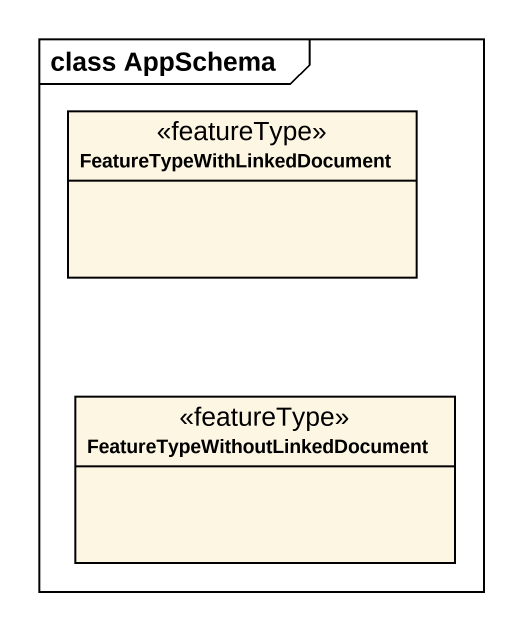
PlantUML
@startuml
mainframe class AppSchema
hide circle
hide empty members
class "FeatureTypeWithLinkedDocument" as FeatureTypeWithLinkedDocumen <<featureType>>
class "FeatureTypeWithoutLinkedDocument" as FeatureTypeWithoutLinkedDocu <<featureType>>
@enduml
